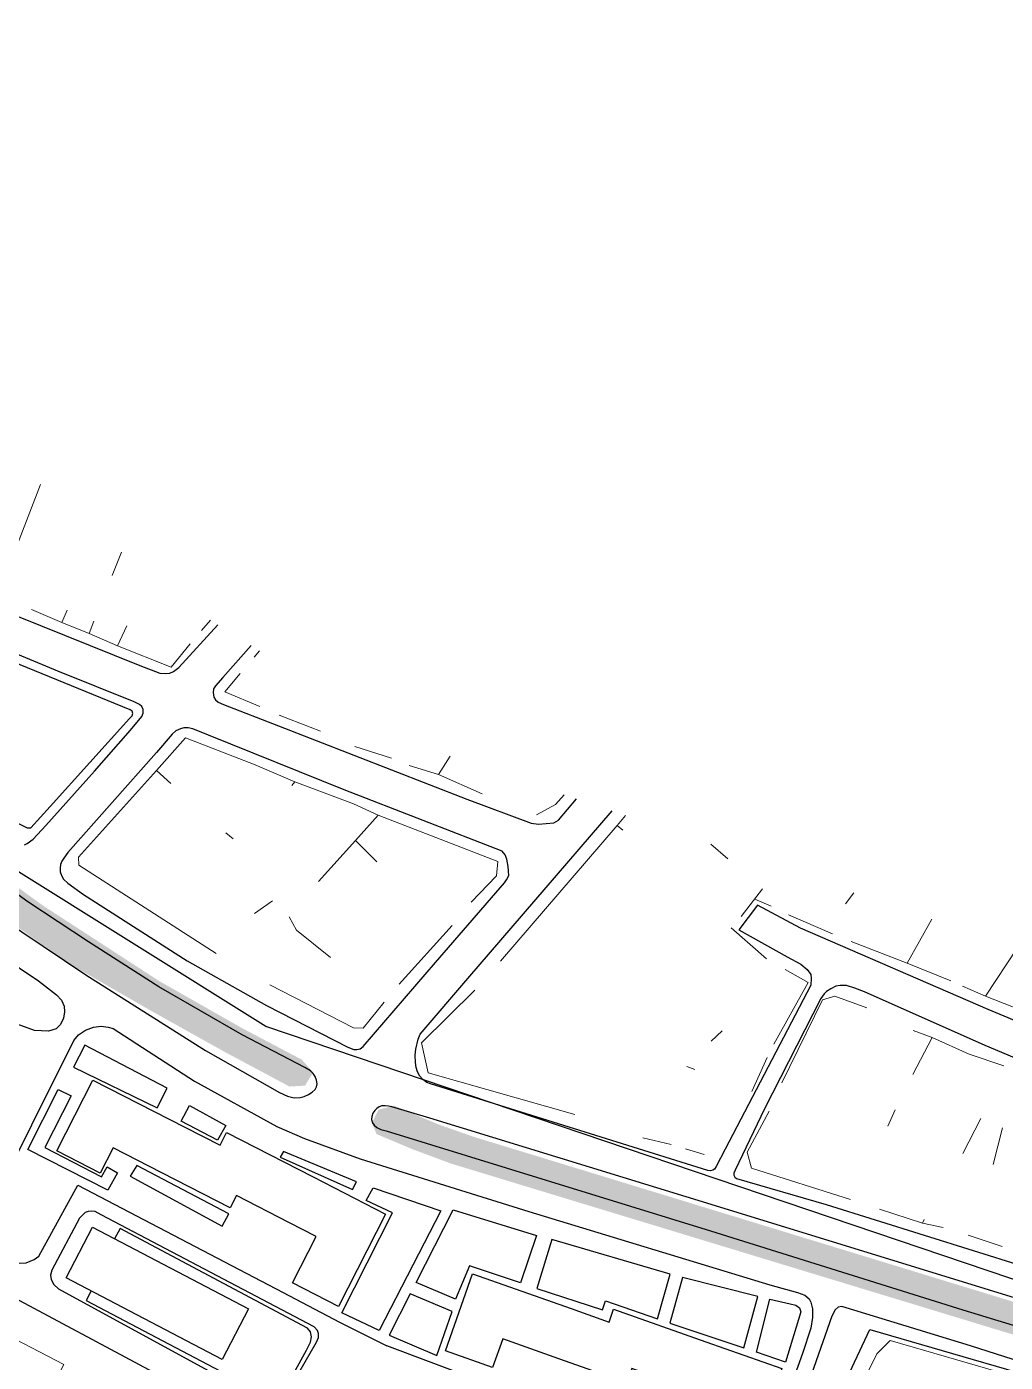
# Model space of a CAD drawing. Header units: metres. Extents: x -1319 to 2200, y -1209 to 1268.
# Drawn here: x -14.9 to 187.1, y 497.3 to 772.7 of the extents above; entities that cross this region are included whole.
import ezdxf

# ---------------------------------------------------------------- set-up
doc = ezdxf.new("R2010")
doc.units = ezdxf.units.M
for name, color, linetype, lineweight, true_color in [('CLADIRI_CONTUR', 7, 'Continuous', 25, 0x4b5962), ('LIMITA_STUDIU', 7, 'Continuous', 25, 0x354c40), ('PARCELE_CONTUR', 7, 'Continuous', 13, 0xb58c63), ('PAVAJ', 7, 'Continuous', 25, 0xd1d6d2), ('STRAZI', 7, 'Continuous', 25, 0xc4cccb), ('VERDE_PLIN', 7, 'Continuous', 25, 0x286847)]:
    doc.layers.add(name, color=color, linetype=linetype, lineweight=lineweight, true_color=true_color)

msp = doc.modelspace()

# ---------------------------------------------------------------- hatches: boundary and pattern name
at = {"layer": 'VERDE_PLIN'}
h = msp.add_hatch(color=256, dxfattribs=at)
h.dxf.hatch_style = 1
h.paths.add_polyline_path([(44.19, 557.1), (41.85, 559.68), (29.7, 566.08), (12.35, 575.93), (-11.69, 591.53), (-36.07, 609.25), (-55.03, 624.6), (-68.56, 636.36), (-97.01, 669.67), (-100.55, 669.93), (-102.98, 667.75), (-102.79, 665.16), (-76.7, 635.79), (-58.01, 618.44), (-29.89, 596.17), (-5.67, 579.2), (10.13, 570.09), (25.92, 561.28), (39.32, 554.13), (42.54, 554.32), (44.19, 557.1)])
h = msp.add_hatch(color=256, dxfattribs=at)
h.dxf.hatch_style = 1
h.paths.add_polyline_path([(70.02, 546.33), (60.9, 550.18), (57.68, 549.37), (56.34, 546.59), (57.28, 544.32), (64.71, 541.2), (72.59, 538.26), (212.25, 495.81), (215.01, 496.77), (215.88, 499.85), (214.16, 501.97), (77.12, 543.83), (70.02, 546.33)])

# ---------------------------------------------------------------- linework, layer by layer
at = {"layer": 'CLADIRI_CONTUR'}
for points in [[(-8.72, 540.85), (-1.25, 555.45), (17.75, 545.72), (24.99, 542.02), (26.32, 544.63), (44.19, 535.48), (59.15, 527.82), (49.4, 508.79), (39.95, 513.63), (44.85, 523.19), (39.34, 526.01), (28.35, 531.64), (27.06, 529.12), (12.95, 536.34), (2.9, 541.49), (0.23, 536.27), (-8.72, 540.85)], [(30.88, 508.26), (25.42, 497.83), (-6.77, 514.67), (-1.31, 525.1), (30.88, 508.26)], [(97.47, 508.32), (105.29, 505.56), (106.22, 508.19), (125.25, 501.48), (140.91, 495.96), (134.49, 475.5), (124.16, 479.14), (127.88, 489.69), (121.84, 491.82), (109.99, 496), (108.94, 493.04), (93.95, 498.33), (83.33, 502.07), (81.25, 496.17), (71.51, 499.6), (77.11, 515.49), (97.47, 508.32)]]:
    msp.add_lwpolyline(points, close=True, dxfattribs=at)
at = {"layer": 'LIMITA_STUDIU'}
msp.add_lwpolyline([(197.57, 511.35), (34.44, 566.53), (-19.37, 600.16), (-55.59, 629.4), (-257.91, 859.14), (-453.25, 1082.68), (-489.48, 1124.85), (-513.6, 1162.56), (-539.99, 1185.85), (-566.96, 1203.51), (-566.96, 1203.51), (-579, 1158.49), (-585.2, 1092.51), (-596.07, 1038.57), (-685.33, 829.39), (-781.32, 634.57), (-999.42, 184.65), (-1056.34, 69.26), (-1151.04, -101.24), (-1199.93, -172.65)], dxfattribs=at)
at = {"layer": 'PARCELE_CONTUR'}
for points in [[(-12.05, 678.3), (-20.96, 655.49)], [(2.71, 659.55), (4.61, 664.34)], [(-13.91, 652.48), (-7.68, 649.82), (-6.59, 652.35)], [(-1.08, 650.13), (-2, 647.56), (3.85, 645)], [(22.98, 650.34), (21.14, 648.21)], [(-7.68, 649.82), (-2, 647.56)], [(5.74, 649.16), (3.85, 645), (14.91, 640.65), (18.8, 645.42)], [(33.12, 644), (32.02, 642.71)], [(29.12, 639.33), (25.94, 635.5), (33.18, 632.5)], [(37.17, 630.74), (45.73, 627.41)], [(14.81, 616.62), (11.86, 619.32), (17.87, 626.06), (32.24, 620.47)], [(52.83, 624.28), (60.37, 621.85)], [(32.24, 620.47), (40.41, 616.95)], [(64.04, 620.34), (70.08, 618.45)], [(72.49, 622.28), (70.08, 618.45), (79.1, 614.47)], [(11.86, 619.32), (-4.25, 601.44), (-4.18, 599.8), (24.21, 581.56)], [(39.81, 616.2), (40.41, 616.95), (52.51, 612.41)], [(90.29, 610.19), (94.23, 612.32), (96, 614.32)], [(52.97, 604.87), (57.61, 610.12), (52.51, 612.41)], [(57.61, 610.12), (82.32, 600.57), (82.05, 597.56), (76.79, 592.18)], [(108.64, 610.05), (106.98, 607.99), (108.13, 606.97)], [(26.17, 606.42), (27.69, 605.21)], [(106.98, 607.99), (82.85, 579.97)], [(57.32, 600.5), (52.97, 604.87), (45.33, 596.44)], [(129.81, 601.08), (126.3, 604.08)], [(32.11, 589.81), (35.82, 592.4)], [(136.97, 594.88), (132.52, 589.22)], [(138.7, 591.3), (135.34, 592.8)], [(155.77, 594.11), (154.09, 591.84)], [(142.29, 589.51), (151.42, 585.65)], [(39.22, 589.16), (40.75, 586.37), (47.81, 580.72)], [(72.9, 587.33), (61.93, 575.27)], [(130.45, 586.85), (137.75, 580.48)], [(171.89, 588.65), (166.77, 579.54), (175.79, 575.95)], [(155.22, 584.01), (166.77, 579.54)], [(189.48, 582.7), (183, 572.75), (194.19, 568.35)], [(141.64, 578.26), (146.4, 575.6), (139.26, 562.87)], [(35.28, 575.11), (52.54, 566.22), (54.5, 566.17), (58.84, 571.56)], [(98.24, 548.35), (67.92, 556.98), (66.59, 563.16), (77.58, 574.01)], [(178.21, 574.85), (183, 572.75)], [(140.95, 554.87), (149.35, 571.98), (151.87, 572.8), (158.45, 570.33)], [(128.64, 565.63), (126.36, 563.47)], [(168.03, 565.66), (171.94, 564.27)], [(167.97, 556.63), (171.94, 564.27), (179.62, 560.79)], [(137.89, 560.15), (134.74, 553.11)], [(179.62, 560.79), (186.76, 558.42)], [(121.34, 558.28), (122.96, 557.63)], [(138.3, 549.08), (133.79, 540.59), (134.67, 537.31), (155.13, 530.83)], [(164.34, 549.34), (162.78, 545.94)], [(182.02, 547.54), (178.29, 540.31)], [(186.47, 545.61), (184.57, 538.02)], [(112.25, 543.58), (118.09, 542.15)], [(121.03, 541.31), (124.89, 540.12)], [(161.11, 528.84), (169.96, 525.98), (170.33, 526.68)], [(169.96, 525.98), (174.24, 525.03)], [(179.38, 523.48), (186.44, 521.15)], [(-54.83, 458.57), (-32.98, 447.65), (-7.25, 496.83), (-29.01, 508.06), (-54.83, 458.57)], [(206.19, 489.29), (163.26, 501.77), (160.51, 499.02), (139.43, 456.1), (138.09, 456.69)]]:
    msp.add_lwpolyline(points, dxfattribs=at)
at = {"layer": 'PAVAJ'}
for points in [[(-80.07, 666.9), (-69.73, 654.97), (-55.95, 640.85), (-38.05, 625.27), (-22.47, 612.62), (-16.75, 608.42), (-14.82, 607.45), (-14.06, 607.49), (-10.11, 611.91), (6.31, 630.01), (6.86, 630.56), (6.99, 631.09), (6.82, 631.53), (6.44, 631.82), (-23.9, 644.22), (-80.07, 666.9)], [(-5.24, 558.13), (11.99, 549.77), (14.05, 553.76), (-2.95, 562.63), (-5.24, 558.13)], [(-5.77, 552.24), (-11.15, 541.53), (0.49, 535.52), (1.71, 537.58), (3.85, 536.36), (1.79, 532.79), (-14.72, 541.15), (-8.45, 553.5), (-5.77, 552.24)], [(16.95, 546.96), (18.67, 550.24), (26.15, 546.12), (24.47, 543.09), (16.95, 546.96)], [(37.42, 539.56), (52.34, 532.88), (53.18, 534.48), (38.08, 540.74), (37.42, 539.56)], [(6.41, 535.64), (25.4, 525.35), (26.83, 527.91), (7.8, 537.87), (6.41, 535.64)], [(55.15, 530.61), (56.58, 533.22), (70.53, 528.47), (57.8, 503.85), (50.15, 507.46), (60.57, 528.11), (55.15, 530.61)], [(73.55, 510.29), (65.44, 513.73), (73.09, 528.73), (90.28, 523.44), (87, 513.65), (76.45, 517.14), (73.55, 510.29)], [(-1.62, 511.98), (-2.62, 509.98), (32.92, 491.33), (34.69, 490.91), (36.24, 490.86), (37.59, 491.58), (39.43, 493.64), (42.84, 499.77), (43.68, 501.41), (43.89, 502.54), (43.68, 503.51), (43.05, 504.31), (4.35, 524.85), (3.18, 522.75)], [(90.36, 512.51), (103.89, 508.1), (104.56, 509.95), (115.27, 506.21), (117.88, 515.46), (93.47, 522.58), (90.36, 512.51)], [(117.82, 505.35), (133.07, 500.27), (136.01, 510.85), (120.42, 514.76), (117.82, 505.35)], [(72.86, 507.75), (64.25, 511.4), (59.88, 502.87), (69.71, 498.63), (72.86, 507.75)], [(135.69, 499.38), (138.47, 510.31), (142.63, 509.34), (143.8, 509.01), (144.6, 508.46), (144.85, 507.7), (141.66, 497.28), (135.69, 499.38)], [(137.08, 457.14), (159.13, 504.04), (253.88, 476.52), (255.81, 474.81)]]:
    msp.add_lwpolyline(points, dxfattribs=at)
at = {"layer": 'STRAZI'}
for points in [[(-93.52, 683.07), (-27.69, 655.5), (8.42, 640.96), (12.55, 639.35), (13.68, 639.32), (14.63, 639.39), (15.35, 639.73), (16.51, 640.55), (24.54, 649.37)], [(-15.4, 604.01), (-14.86, 604.24), (-13.59, 605.15), (-10.95, 607.96), (-0.91, 619.16), (6.53, 627.6), (8.81, 630.47), (9.09, 631.12), (9.12, 631.87), (8.85, 632.52), (8.37, 632.89), (7.24, 633.47), (-8.52, 639.82), (-33.68, 650.23)], [(31.39, 645.08), (25.57, 638.47), (24.07, 636.79), (23.66, 636.12), (23.59, 635.39), (23.71, 634.46), (24.05, 633.9), (24.6, 633.42), (25.67, 632.93)], [(25.67, 632.93), (37.04, 628.49), (75.94, 613.37), (89.22, 608.42), (90.68, 608.25), (93.89, 608.53), (94.81, 609.04), (98.58, 613.45)], [(-3.22, 593.73), (18.18, 580.05), (34.56, 570.83), (51.35, 562.23), (52.58, 561.79), (53.25, 561.77), (53.93, 561.89), (54.49, 562.39), (69.42, 579.69), (83.72, 596.14), (84.13, 596.75), (84.58, 597.64), (84.47, 599.52), (84.17, 601.05), (83.82, 601.94), (83.18, 602.66), (50.58, 615.35), (22.6, 626.62), (19.39, 627.88), (18.4, 628.12), (17.48, 628.12), (16.8, 627.88), (15.88, 627.5), (15.13, 626.82), (11.88, 623), (-6.41, 602.38), (-7.28, 601.24), (-7.67, 600.63), (-7.93, 599.91), (-8.03, 599.19), (-8.01, 598.44), (-7.77, 597.64), (-7.35, 596.91), (-6.46, 596.04), (-3.22, 593.73)], [(68.4, 554.68), (67.65, 554.99), (66.83, 555.57), (66.23, 556.25), (65.74, 557.14), (65.46, 558.04), (65.29, 559.07), (65.28, 560.57), (65.41, 561.85), (65.89, 563.88), (66.32, 564.95), (76.16, 576.39), (105.94, 610.96)], [(-20.3, 588.97), (-2.69, 577.16), (21.99, 561.57), (37.24, 552.9), (38.91, 552.15), (40.28, 551.81), (41.54, 551.84), (42.34, 552.08), (43.23, 552.47), (44.01, 552.95), (44.59, 553.5), (44.92, 554.06), (45.02, 554.72), (44.92, 555.41), (44.61, 556.19), (44.22, 556.82), (43.67, 557.35), (42.5, 558.07), (29.58, 564.79), (12.34, 574.66), (-2.16, 583.94), (-14.68, 592.2), (-25.84, 600.25)], [(-35.91, 591.57), (-12.47, 575.94), (-8.77, 573.04), (-7.76, 571.91), (-7.17, 570.73), (-7.09, 569.51), (-7.3, 568.21), (-7.93, 566.95), (-8.85, 566.03), (-10.41, 565.56), (-13.31, 565.69), (-42.59, 576.36)], [(183.51, 569.99), (144.78, 586.81), (135.9, 591.52), (132.05, 586.47), (142.05, 580.91), (144.88, 579.37), (146.18, 578.28), (146.89, 577.22), (147, 576.44), (146.93, 575.04), (129.25, 541.22), (127.41, 537.67), (127.06, 537.07), (126.72, 536.85), (126.19, 536.77), (125.65, 536.8), (68.4, 554.68)], [(213.2, 549.87), (182.9, 562.57), (157.98, 573.66), (156.01, 574.44), (154.26, 574.95), (152.97, 574.95), (152.05, 574.85), (151.02, 574.29), (150.17, 573.71), (149.69, 573.23), (148.96, 572.31), (137.39, 549.55)], [(298.79, 551.16), (298.54, 550.81), (295.98, 547.02), (294.85, 545.35), (293.76, 543.37), (292.53, 541.15), (291.58, 538.97), (290.35, 535.89), (289.63, 533.51), (288.78, 530.67), (288.54, 529.99), (287.93, 529.24), (287.06, 528.75), (285.83, 528.46), (284.43, 528.39), (282.7, 528.57), (280.62, 529.21), (254.65, 540.16), (200.15, 563.09), (183.51, 569.99)], [(-22.57, 528.86), (-5.16, 563.6), (-4.24, 564.79), (-2.77, 565.78), (-1.14, 566.4), (0.43, 566.57), (1.87, 566.36), (2.89, 566.09), (19.68, 555.24), (36.68, 545.89), (42.38, 543.39), (53.88, 539.23), (88.72, 528.38), (138.48, 513.23), (144.15, 511.62), (145.65, 511.08), (146.57, 510.32), (146.94, 509.68), (147.29, 508.31), (147.29, 506.47), (146.91, 504.28), (145.17, 499.06), (137.18, 476.67)], [(212.4, 503.34), (128.11, 529.26), (68.29, 547.62), (60.45, 549.93), (59.78, 550.08), (59.04, 550.17), (58.39, 550.17), (57.82, 549.95), (57.34, 549.6), (56.92, 549.2), (56.54, 548.61), (56.29, 547.94), (56.27, 547.33), (56.44, 546.64), (56.82, 546.13), (57.32, 545.69), (58.14, 545.29), (59.25, 544.98)], [(137.39, 549.55), (131.28, 536.88), (131.04, 536.24), (131.04, 535.88), (131.23, 535.45), (131.59, 535.16), (150.07, 529.77), (210.75, 510.86)], [(59.25, 544.98), (126.22, 524.39), (178.32, 508.09), (208.74, 498.8)], [(-22.57, 528.86), (-23.23, 527.33), (-23.5, 526.32), (-23.54, 525.06), (-23.39, 523.78), (-22.91, 522.44), (-22.09, 521.22), (-21.17, 520.15), (-18.62, 518.4), (-17.51, 517.88), (-16.36, 517.69), (-15.05, 517.8), (-13.39, 518.47), (-12.43, 519.14), (-4.36, 533.76), (37.99, 511.66), (49.67, 505.53), (59.39, 500.68)], [(40.2, 493.3), (44.9, 501.41), (45.32, 502.38), (45.32, 503.22), (45.07, 503.85), (44.44, 504.6), (0.45, 527.67), (-0.81, 528.34), (-1.52, 528.42), (-2.24, 528.38), (-2.83, 528.13), (-4, 526.95), (-9.72, 516.24), (-10.01, 515.23), (-9.89, 514.35), (-9.34, 513.3), (-8.39, 512.42)], [(-25.34, 514.72), (17.15, 492.06)], [(-8.39, 512.42), (32.4, 490.23)], [(179.9, 500.66), (153.32, 508.75), (152.53, 508.64), (151.95, 508.1), (151.27, 506.8), (136.9, 465.81)], [(94.92, 487.34), (59.39, 500.68)], [(209.71, 491.08), (179.9, 500.66)]]:
    msp.add_lwpolyline(points, dxfattribs=at)

doc.saveas('drawing.dxf')
